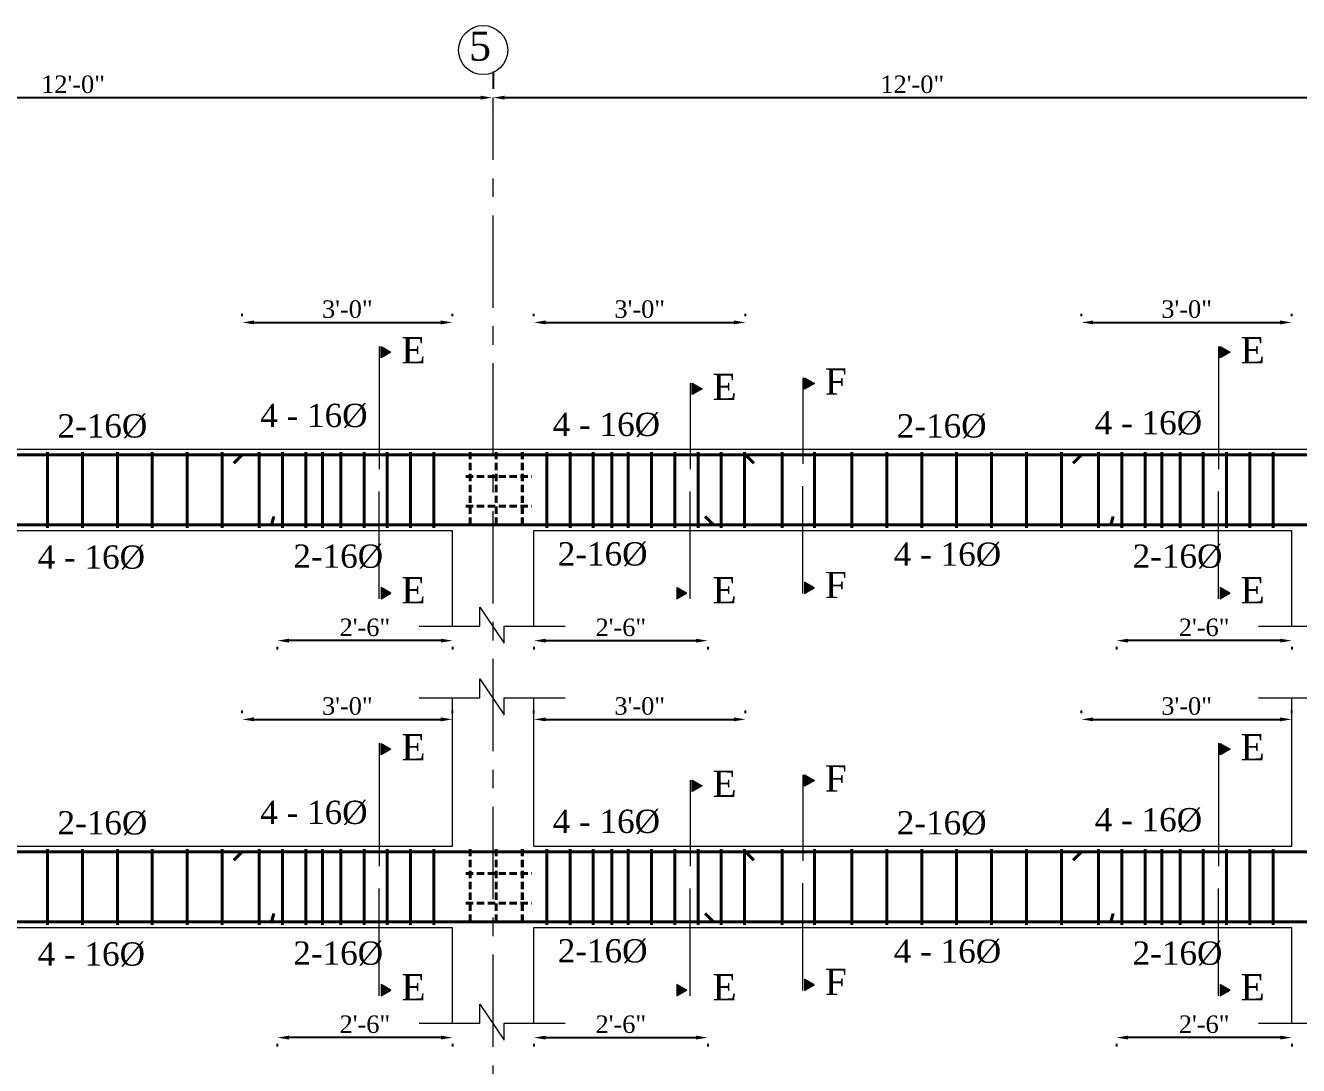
# Model space of a CAD drawing. Extents: x -2338379 to 930990, y -818978 to 106940.
# Drawn here: x 386509.3 to 386946.9, y -208013.6 to -207656.2 of the extents above; entities that cross this region are included whole.
import ezdxf

# ---------------------------------------------------------------- set-up
doc = ezdxf.new("R2010")
doc.units = 0
doc.header["$MEASUREMENT"] = 0
doc.header["$PDMODE"] = 34
doc.linetypes.add('CENTER', pattern=[50.8, 31.75, -6.35, 6.35, -6.35])
doc.linetypes.add('DASHED', pattern=[0.75, 0.5, -0.25])
doc.layers.get('DEFPOINTS').update_dxf_attribs({"linetype": 'CONTINUOUS'})
for name, color, linetype, lineweight in [('Center', 11, 'CENTER', 15), ('Dimension', 35, 'CONTINUOUS', 9), ('HATCH', 3, 'CONTINUOUS', 15), ('rcc elevation', 253, 'CONTINUOUS', 18), ('rebar', 3, 'CONTINUOUS', 40), ('TEXT', 7, 'CONTINUOUS', 30), ('WALL', 1, 'CONTINUOUS', 40)]:
    doc.layers.add(name, color=color, linetype=linetype, lineweight=lineweight)
doc.styles.get("Standard").update_dxf_attribs({"font": 'times.ttf', "height": 6})
doc.dimstyles.new('Standard$0', dxfattribs={"dimtxt": 6, "dimasz": 4, "dimexe": 3, "dimexo": 6, "dimgap": 3, "dimtad": 1, "dimdec": 1, "dimzin": 0, "dimdsep": 46, "dimlunit": 4, "dimtxsty": 'Standard', "dimcen": 0.09, "dimclrd": 6, "dimclre": 6, "dimclrt": 7, "dimadec": 0, "dimazin": 0, "dimtfac": 1, "dimtdec": 1, "dimtix": 1, "dimtofl": 0, "dimtmove": 1, "dimatfit": 3, "dimfxl": 1, "dimtolj": 1, "dimtzin": 0, "dimlwd": 18, "dimlwe": 18, "dimarcsym": 0})

# ---------------------------------------------------------------- blocks, each defined once
blk = doc.blocks.new('*D916')
at = {"layer": 'DEFPOINTS', "color": 0, "lineweight": 30, "transparency": 16777216}
for p in [(386669.71, -207674.99), (386381.57, -207680.99), (386669.71, -207680.99)]:
    blk.add_point(p, dxfattribs=at)
at = {"layer": 'TEXT', "color": 6, "lineweight": -2, "transparency": 16777216}
for p, q in [((386381.57, -207671.99), (386381.57, -207677.99)), ((386385.57, -207680.99), (386665.71, -207680.99)), ((386669.71, -207683.99), (386669.71, -207683.99))]:
    blk.add_line(p, q, dxfattribs=at)
at = {"layer": 'TEXT', "color": 6, "lineweight": 30, "transparency": 16777216}
for points in [[(386385.57, -207680.32), (386385.57, -207681.65), (386381.57, -207680.99)], [(386665.71, -207680.32), (386665.71, -207681.65), (386669.71, -207680.99)]]:
    blk.add_solid(points, dxfattribs=at)
at = {"layer": 'TEXT', "color": 7, "transparency": 16777216, "insert": (386525.64, -207676.44), "char_height": 6, "attachment_point": 5}
blk.add_mtext('\\A1;12\'-0"', dxfattribs=at)
blk = doc.blocks.new('*D917')
at = {"layer": 'DEFPOINTS', "color": 0, "lineweight": 30, "transparency": 16777216}
for p in [(386958.19, -207674.99), (386670.05, -207680.99), (386958.19, -207680.99)]:
    blk.add_point(p, dxfattribs=at)
at = {"layer": 'TEXT', "color": 6, "lineweight": -2, "transparency": 16777216}
for p, q in [((386670.05, -207671.99), (386670.05, -207677.99)), ((386674.05, -207680.99), (386954.19, -207680.99)), ((386958.19, -207683.99), (386958.19, -207683.99))]:
    blk.add_line(p, q, dxfattribs=at)
at = {"layer": 'TEXT', "color": 6, "lineweight": 30, "transparency": 16777216}
for points in [[(386674.05, -207680.32), (386674.05, -207681.65), (386670.05, -207680.99)], [(386954.19, -207680.32), (386954.19, -207681.65), (386958.19, -207680.99)]]:
    blk.add_solid(points, dxfattribs=at)
at = {"layer": 'TEXT', "color": 7, "transparency": 16777216, "insert": (386814.12, -207676.44), "char_height": 6, "attachment_point": 5}
blk.add_mtext('\\A1;12\'-0"', dxfattribs=at)
blk = doc.blocks.new('*D787')
at = {"layer": 'DEFPOINTS', "color": 0, "lineweight": 30, "transparency": 16777216}
for p in [(386656.05, -207894.63), (386583.79, -207901.47), (386656.05, -207901.47)]:
    blk.add_point(p, dxfattribs=at)
at = {"layer": 'TEXT', "color": 6, "lineweight": -2, "transparency": 16777216}
for p, q in [((386583.79, -207892.47), (386583.79, -207891.63)), ((386656.05, -207892.47), (386656.05, -207891.63)), ((386587.79, -207894.63), (386652.05, -207894.63))]:
    blk.add_line(p, q, dxfattribs=at)
at = {"layer": 'TEXT', "color": 6, "lineweight": 30, "transparency": 16777216}
for points in [[(386587.79, -207893.96), (386587.79, -207895.29), (386583.79, -207894.63)], [(386652.05, -207893.96), (386652.05, -207895.29), (386656.05, -207894.63)]]:
    blk.add_solid(points, dxfattribs=at)
at = {"layer": 'TEXT', "color": 7, "transparency": 16777216, "insert": (386619.92, -207890.07), "char_height": 6, "attachment_point": 5}
blk.add_mtext('\\A1;3\'-0"', dxfattribs=at)
blk = doc.blocks.new('*D788')
at = {"layer": 'DEFPOINTS', "color": 0, "lineweight": 30, "transparency": 16777216}
for p in [(386595.82, -207997.14), (386656.08, -207997.14), (386595.82, -208003.98)]:
    blk.add_point(p, dxfattribs=at)
at = {"layer": 'TEXT', "color": 6, "lineweight": -2, "transparency": 16777216}
for p, q in [((386652.08, -208003.98), (386599.82, -208003.98)), ((386595.82, -208006.14), (386595.82, -208006.98)), ((386656.08, -208006.14), (386656.08, -208006.98))]:
    blk.add_line(p, q, dxfattribs=at)
at = {"layer": 'TEXT', "color": 6, "lineweight": 30, "transparency": 16777216}
for points in [[(386599.82, -208003.31), (386599.82, -208004.64), (386595.82, -208003.98)], [(386652.08, -208003.31), (386652.08, -208004.64), (386656.08, -208003.98)]]:
    blk.add_solid(points, dxfattribs=at)
at = {"layer": 'TEXT', "color": 7, "transparency": 16777216, "insert": (386625.95, -207999.42), "char_height": 6, "attachment_point": 5}
blk.add_mtext('\\A1;2\'-6"', dxfattribs=at)
blk = doc.blocks.new('*D789')
at = {"layer": 'DEFPOINTS', "color": 0, "lineweight": 30, "transparency": 16777216}
for p in [(386756.8, -207894.63), (386684.05, -207901.47), (386756.8, -207901.47)]:
    blk.add_point(p, dxfattribs=at)
at = {"layer": 'TEXT', "color": 6, "lineweight": -2, "transparency": 16777216}
for p, q in [((386684.05, -207892.47), (386684.05, -207891.63)), ((386756.8, -207892.47), (386756.8, -207891.63)), ((386688.05, -207894.63), (386752.8, -207894.63))]:
    blk.add_line(p, q, dxfattribs=at)
at = {"layer": 'TEXT', "color": 6, "lineweight": 30, "transparency": 16777216}
for points in [[(386688.05, -207893.96), (386688.05, -207895.29), (386684.05, -207894.63)], [(386752.8, -207893.96), (386752.8, -207895.29), (386756.8, -207894.63)]]:
    blk.add_solid(points, dxfattribs=at)
at = {"layer": 'TEXT', "color": 7, "transparency": 16777216, "insert": (386720.43, -207890.07), "char_height": 6, "attachment_point": 5}
blk.add_mtext('\\A1;3\'-0"', dxfattribs=at)
blk = doc.blocks.new('*D790')
at = {"layer": 'DEFPOINTS', "color": 0, "lineweight": 30, "transparency": 16777216}
for p in [(386684.05, -207997.14), (386743.8, -207997.14), (386743.8, -208003.98)]:
    blk.add_point(p, dxfattribs=at)
at = {"layer": 'TEXT', "color": 6, "lineweight": -2, "transparency": 16777216}
for p, q in [((386688.05, -208003.98), (386739.8, -208003.98)), ((386684.05, -208006.14), (386684.05, -208006.98)), ((386743.8, -208006.14), (386743.8, -208006.98))]:
    blk.add_line(p, q, dxfattribs=at)
at = {"layer": 'TEXT', "color": 6, "lineweight": 30, "transparency": 16777216}
for points in [[(386688.05, -208003.31), (386688.05, -208004.64), (386684.05, -208003.98)], [(386739.8, -208003.31), (386739.8, -208004.64), (386743.8, -208003.98)]]:
    blk.add_solid(points, dxfattribs=at)
at = {"layer": 'TEXT', "color": 7, "transparency": 16777216, "insert": (386713.93, -207999.42), "char_height": 6, "attachment_point": 5}
blk.add_mtext('\\A1;2\'-6"', dxfattribs=at)
blk = doc.blocks.new('*D791')
at = {"layer": 'DEFPOINTS', "color": 0, "lineweight": 30, "transparency": 16777216}
for p in [(386944.54, -207894.63), (386872.27, -207901.47), (386944.54, -207901.47)]:
    blk.add_point(p, dxfattribs=at)
at = {"layer": 'TEXT', "color": 6, "lineweight": -2, "transparency": 16777216}
for p, q in [((386872.27, -207892.47), (386872.27, -207891.63)), ((386944.54, -207892.47), (386944.54, -207891.63)), ((386876.27, -207894.63), (386940.54, -207894.63))]:
    blk.add_line(p, q, dxfattribs=at)
at = {"layer": 'TEXT', "color": 6, "lineweight": 30, "transparency": 16777216}
for points in [[(386876.27, -207893.96), (386876.27, -207895.29), (386872.27, -207894.63)], [(386940.54, -207893.96), (386940.54, -207895.29), (386944.54, -207894.63)]]:
    blk.add_solid(points, dxfattribs=at)
at = {"layer": 'TEXT', "color": 7, "transparency": 16777216, "insert": (386908.41, -207890.07), "char_height": 6, "attachment_point": 5}
blk.add_mtext('\\A1;3\'-0"', dxfattribs=at)
blk = doc.blocks.new('*D792')
at = {"layer": 'DEFPOINTS', "color": 0, "lineweight": 30, "transparency": 16777216}
for p in [(386884.3, -207997.14), (386944.57, -207997.14), (386884.3, -208003.98)]:
    blk.add_point(p, dxfattribs=at)
at = {"layer": 'TEXT', "color": 6, "lineweight": -2, "transparency": 16777216}
for p, q in [((386940.57, -208003.98), (386888.3, -208003.98)), ((386884.3, -208006.14), (386884.3, -208006.98)), ((386944.57, -208006.14), (386944.57, -208006.98))]:
    blk.add_line(p, q, dxfattribs=at)
at = {"layer": 'TEXT', "color": 6, "lineweight": 30, "transparency": 16777216}
for points in [[(386888.3, -208003.31), (386888.3, -208004.64), (386884.3, -208003.98)], [(386940.57, -208003.31), (386940.57, -208004.64), (386944.57, -208003.98)]]:
    blk.add_solid(points, dxfattribs=at)
at = {"layer": 'TEXT', "color": 7, "transparency": 16777216, "insert": (386914.43, -207999.42), "char_height": 6, "attachment_point": 5}
blk.add_mtext('\\A1;2\'-6"', dxfattribs=at)
blk = doc.blocks.new('*D766')
at = {"layer": 'DEFPOINTS', "color": 0, "lineweight": 30, "transparency": 16777216}
for p in [(386656.05, -207758.23), (386583.79, -207765.07), (386656.05, -207765.07)]:
    blk.add_point(p, dxfattribs=at)
at = {"layer": 'TEXT', "color": 6, "lineweight": -2, "transparency": 16777216}
for p, q in [((386583.79, -207756.07), (386583.79, -207755.23)), ((386656.05, -207756.07), (386656.05, -207755.23)), ((386587.79, -207758.23), (386652.05, -207758.23))]:
    blk.add_line(p, q, dxfattribs=at)
at = {"layer": 'TEXT', "color": 6, "lineweight": 30, "transparency": 16777216}
for points in [[(386587.79, -207757.56), (386587.79, -207758.89), (386583.79, -207758.23)], [(386652.05, -207757.56), (386652.05, -207758.89), (386656.05, -207758.23)]]:
    blk.add_solid(points, dxfattribs=at)
at = {"layer": 'TEXT', "color": 7, "transparency": 16777216, "insert": (386619.92, -207753.68), "char_height": 6, "attachment_point": 5}
blk.add_mtext('\\A1;3\'-0"', dxfattribs=at)
blk = doc.blocks.new('*D767')
at = {"layer": 'DEFPOINTS', "color": 0, "lineweight": 30, "transparency": 16777216}
for p in [(386595.82, -207860.74), (386656.08, -207860.74), (386595.82, -207867.58)]:
    blk.add_point(p, dxfattribs=at)
at = {"layer": 'TEXT', "color": 6, "lineweight": -2, "transparency": 16777216}
for p, q in [((386595.82, -207869.74), (386595.82, -207870.58)), ((386652.08, -207867.58), (386599.82, -207867.58)), ((386656.08, -207869.74), (386656.08, -207870.58))]:
    blk.add_line(p, q, dxfattribs=at)
at = {"layer": 'TEXT', "color": 6, "lineweight": 30, "transparency": 16777216}
for points in [[(386599.82, -207866.91), (386599.82, -207868.24), (386595.82, -207867.58)], [(386652.08, -207866.91), (386652.08, -207868.24), (386656.08, -207867.58)]]:
    blk.add_solid(points, dxfattribs=at)
at = {"layer": 'TEXT', "color": 7, "transparency": 16777216, "insert": (386625.95, -207863.03), "char_height": 6, "attachment_point": 5}
blk.add_mtext('\\A1;2\'-6"', dxfattribs=at)
blk = doc.blocks.new('*D768')
at = {"layer": 'DEFPOINTS', "color": 0, "lineweight": 30, "transparency": 16777216}
for p in [(386756.8, -207758.23), (386684.05, -207765.07), (386756.8, -207765.07)]:
    blk.add_point(p, dxfattribs=at)
at = {"layer": 'TEXT', "color": 6, "lineweight": -2, "transparency": 16777216}
for p, q in [((386684.05, -207756.07), (386684.05, -207755.23)), ((386756.8, -207756.07), (386756.8, -207755.23)), ((386688.05, -207758.23), (386752.8, -207758.23))]:
    blk.add_line(p, q, dxfattribs=at)
at = {"layer": 'TEXT', "color": 6, "lineweight": 30, "transparency": 16777216}
for points in [[(386688.05, -207757.56), (386688.05, -207758.89), (386684.05, -207758.23)], [(386752.8, -207757.56), (386752.8, -207758.89), (386756.8, -207758.23)]]:
    blk.add_solid(points, dxfattribs=at)
at = {"layer": 'TEXT', "color": 7, "transparency": 16777216, "insert": (386720.43, -207753.68), "char_height": 6, "attachment_point": 5}
blk.add_mtext('\\A1;3\'-0"', dxfattribs=at)
blk = doc.blocks.new('*D769')
at = {"layer": 'DEFPOINTS', "color": 0, "lineweight": 30, "transparency": 16777216}
for p in [(386684.05, -207860.74), (386743.8, -207860.74), (386743.8, -207867.58)]:
    blk.add_point(p, dxfattribs=at)
at = {"layer": 'TEXT', "color": 6, "lineweight": -2, "transparency": 16777216}
for p, q in [((386684.05, -207869.74), (386684.05, -207870.58)), ((386688.05, -207867.58), (386739.8, -207867.58)), ((386743.8, -207869.74), (386743.8, -207870.58))]:
    blk.add_line(p, q, dxfattribs=at)
at = {"layer": 'TEXT', "color": 6, "lineweight": 30, "transparency": 16777216}
for points in [[(386688.05, -207866.91), (386688.05, -207868.24), (386684.05, -207867.58)], [(386739.8, -207866.91), (386739.8, -207868.24), (386743.8, -207867.58)]]:
    blk.add_solid(points, dxfattribs=at)
at = {"layer": 'TEXT', "color": 7, "transparency": 16777216, "insert": (386713.93, -207863.03), "char_height": 6, "attachment_point": 5}
blk.add_mtext('\\A1;2\'-6"', dxfattribs=at)
blk = doc.blocks.new('*D770')
at = {"layer": 'DEFPOINTS', "color": 0, "lineweight": 30, "transparency": 16777216}
for p in [(386944.54, -207758.23), (386872.27, -207765.07), (386944.54, -207765.07)]:
    blk.add_point(p, dxfattribs=at)
at = {"layer": 'TEXT', "color": 6, "lineweight": -2, "transparency": 16777216}
for p, q in [((386872.27, -207756.07), (386872.27, -207755.23)), ((386944.54, -207756.07), (386944.54, -207755.23)), ((386876.27, -207758.23), (386940.54, -207758.23))]:
    blk.add_line(p, q, dxfattribs=at)
at = {"layer": 'TEXT', "color": 6, "lineweight": 30, "transparency": 16777216}
for points in [[(386876.27, -207757.56), (386876.27, -207758.89), (386872.27, -207758.23)], [(386940.54, -207757.56), (386940.54, -207758.89), (386944.54, -207758.23)]]:
    blk.add_solid(points, dxfattribs=at)
at = {"layer": 'TEXT', "color": 7, "transparency": 16777216, "insert": (386908.41, -207753.68), "char_height": 6, "attachment_point": 5}
blk.add_mtext('\\A1;3\'-0"', dxfattribs=at)
blk = doc.blocks.new('*D771')
at = {"layer": 'DEFPOINTS', "color": 0, "lineweight": 30, "transparency": 16777216}
for p in [(386884.3, -207860.74), (386944.57, -207860.74), (386884.3, -207867.58)]:
    blk.add_point(p, dxfattribs=at)
at = {"layer": 'TEXT', "color": 6, "lineweight": -2, "transparency": 16777216}
for p, q in [((386884.3, -207869.74), (386884.3, -207870.58)), ((386940.57, -207867.58), (386888.3, -207867.58)), ((386944.57, -207869.74), (386944.57, -207870.58))]:
    blk.add_line(p, q, dxfattribs=at)
at = {"layer": 'TEXT', "color": 6, "lineweight": 30, "transparency": 16777216}
for points in [[(386888.3, -207866.91), (386888.3, -207868.24), (386884.3, -207867.58)], [(386940.57, -207866.91), (386940.57, -207868.24), (386944.57, -207867.58)]]:
    blk.add_solid(points, dxfattribs=at)
at = {"layer": 'TEXT', "color": 7, "transparency": 16777216, "insert": (386914.43, -207863.03), "char_height": 6, "attachment_point": 5}
blk.add_mtext('\\A1;2\'-6"', dxfattribs=at)

msp = doc.modelspace()

# ---------------------------------------------------------------- hatches: boundary and pattern name
at = {"layer": 'HATCH', "ltscale": 0.5}
for points in [[(386631.49, -207770.43), (386631.49, -207766.49), (386634.9, -207768.46)], [(386919.97, -207770.43), (386919.97, -207766.49), (386923.39, -207768.46)], [(386777.08, -207781.19), (386777.08, -207777.25), (386780.5, -207779.22)], [(386738.43, -207783.01), (386738.43, -207779.07), (386741.85, -207781.04)], [(386777.08, -207847.48), (386777.08, -207851.42), (386780.5, -207849.45)], [(386631.49, -207849.3), (386631.49, -207853.25), (386634.9, -207851.27)], [(386733.23, -207849.3), (386733.23, -207853.25), (386736.65, -207851.27)], [(386919.97, -207849.3), (386919.97, -207853.25), (386923.39, -207851.27)], [(386631.49, -207906.83), (386631.49, -207902.88), (386634.9, -207904.86)], [(386919.97, -207906.83), (386919.97, -207902.88), (386923.39, -207904.86)], [(386738.43, -207919.41), (386738.43, -207915.47), (386741.85, -207917.44)], [(386777.08, -207917.59), (386777.08, -207913.64), (386780.5, -207915.62)], [(386631.49, -207985.7), (386631.49, -207989.65), (386634.9, -207987.67)], [(386733.23, -207985.7), (386733.23, -207989.65), (386736.65, -207987.67)], [(386777.08, -207983.88), (386777.08, -207987.82), (386780.5, -207985.85)], [(386919.97, -207985.7), (386919.97, -207989.65), (386923.39, -207987.67)]]:
    msp.add_hatch(color=256, dxfattribs=at).paths.add_polyline_path(points)

# ---------------------------------------------------------------- linework, layer by layer
at = {"layer": 'Center'}
msp.add_line((386670.05, -208667.58), (386670.05, -207680.99), dxfattribs=at)
at = {"layer": 'Dimension', "ltscale": 0.5}
for p, q in [((386630.86, -207766.45), (386630.86, -207808.62)), ((386919.34, -207766.45), (386919.34, -207808.62)), ((386776.45, -207777.26), (386776.45, -207806.8)), ((386737.8, -207779.08), (386737.8, -207808.62)), ((386630.86, -207853.24), (386630.86, -207816.29)), ((386737.8, -207853.24), (386737.8, -207816.29)), ((386776.45, -207851.41), (386776.45, -207814.47)), ((386919.34, -207853.24), (386919.34, -207816.29)), ((386630.86, -207902.85), (386630.86, -207945.02)), ((386919.34, -207902.85), (386919.34, -207945.02)), ((386737.8, -207915.48), (386737.8, -207945.02)), ((386776.45, -207913.66), (386776.45, -207943.2)), ((386630.86, -207989.63), (386630.86, -207952.69)), ((386737.8, -207989.63), (386737.8, -207952.69)), ((386776.45, -207987.81), (386776.45, -207950.86)), ((386919.34, -207989.63), (386919.34, -207952.69))]:
    msp.add_line(p, q, dxfattribs=at)
for points in [[(386634.9, -207768.46), (386631.49, -207770.43), (386631.49, -207766.49)], [(386923.39, -207768.46), (386919.97, -207770.43), (386919.97, -207766.49)], [(386780.5, -207779.22), (386777.08, -207781.19), (386777.08, -207777.25)], [(386741.85, -207781.04), (386738.43, -207783.01), (386738.43, -207779.07)], [(386780.5, -207849.45), (386777.08, -207847.48), (386777.08, -207851.42)], [(386634.9, -207851.27), (386631.49, -207849.3), (386631.49, -207853.25)], [(386736.65, -207851.27), (386733.23, -207849.3), (386733.23, -207853.25)], [(386923.39, -207851.27), (386919.97, -207849.3), (386919.97, -207853.25)], [(386634.9, -207904.86), (386631.49, -207906.83), (386631.49, -207902.88)], [(386923.39, -207904.86), (386919.97, -207906.83), (386919.97, -207902.88)], [(386741.85, -207917.44), (386738.43, -207919.41), (386738.43, -207915.47)], [(386780.5, -207915.62), (386777.08, -207917.59), (386777.08, -207913.64)], [(386634.9, -207987.67), (386631.49, -207985.7), (386631.49, -207989.65)], [(386736.65, -207987.67), (386733.23, -207985.7), (386733.23, -207989.65)], [(386780.5, -207985.85), (386777.08, -207983.88), (386777.08, -207987.82)], [(386923.39, -207987.67), (386919.97, -207985.7), (386919.97, -207989.65)]]:
    msp.add_lwpolyline(points, close=True, dxfattribs=at)
at = {"layer": 'Dimension'}
for points in [[(386644.65, -207862.65), (386665.43, -207862.65), (386665.43, -207856.09), (386673.82, -207868.48), (386673.82, -207862.65), (386694.79, -207862.65)], [(386933.13, -207862.65), (386953.92, -207862.65), (386953.92, -207856.09), (386962.3, -207868.48), (386962.3, -207862.65), (386983.27, -207862.65)], [(386644.65, -207887.26), (386665.43, -207887.26), (386665.43, -207880.7), (386673.82, -207893.08), (386673.82, -207887.26), (386694.79, -207887.26)], [(386933.13, -207887.26), (386953.92, -207887.26), (386953.92, -207880.7), (386962.3, -207893.08), (386962.3, -207887.26), (386983.27, -207887.26)], [(386644.65, -207999.05), (386665.43, -207999.05), (386665.43, -207992.49), (386673.82, -208004.88), (386673.82, -207999.05), (386694.79, -207999.05)], [(386933.13, -207999.05), (386953.92, -207999.05), (386953.92, -207992.49), (386962.3, -208004.88), (386962.3, -207999.05), (386983.27, -207999.05)]]:
    msp.add_lwpolyline(points, dxfattribs=at)
msp.add_circle((386666.58, -207664.64), 8.45, dxfattribs=at)
at = {"layer": 'rcc elevation', "ltscale": 20}
for p, q in [((386395.57, -207801.77), (386656.05, -207801.77)), ((386656.05, -207801.77), (386972.02, -207801.77)), ((386395.57, -207829.77), (386656.05, -207829.77)), ((386656.05, -207862.65), (386656.05, -207829.77)), ((386684.05, -207862.65), (386684.05, -207829.77)), ((386684.05, -207862.65), (386684.05, -207829.77)), ((386684.05, -207829.77), (386944.54, -207829.77)), ((386684.05, -207862.65), (386684.05, -207829.77)), ((386684.05, -207862.65), (386684.05, -207829.77)), ((386944.54, -207862.65), (386944.54, -207829.77)), ((386656.05, -207938.17), (386656.05, -207887.26)), ((386684.05, -207938.17), (386684.05, -207887.26)), ((386684.05, -207938.17), (386684.05, -207887.26)), ((386684.05, -207938.17), (386684.05, -207887.26)), ((386684.05, -207938.17), (386684.05, -207887.26)), ((386944.54, -207938.17), (386944.54, -207887.26)), ((386395.57, -207938.17), (386656.05, -207938.17)), ((386684.05, -207938.17), (386944.54, -207938.17)), ((386395.57, -207966.17), (386656.05, -207966.17)), ((386656.05, -207999.05), (386656.05, -207966.17)), ((386684.05, -207999.05), (386684.05, -207966.17)), ((386684.05, -207999.05), (386684.05, -207966.17)), ((386684.05, -207966.17), (386944.54, -207966.17)), ((386684.05, -207999.05), (386684.05, -207966.17)), ((386684.05, -207999.05), (386684.05, -207966.17)), ((386944.54, -207999.05), (386944.54, -207966.17))]:
    msp.add_line(p, q, dxfattribs=at)
at = {"layer": 'rebar', "ltscale": 20}
for p, q in [((385508.8, -207803.77), (387251.14, -207803.77)), ((386583.79, -207803.77), (386580.94, -207806.62)), ((386756.8, -207803.77), (386759.65, -207806.62)), ((386872.27, -207803.77), (386869.42, -207806.62)), ((386594.67, -207824.92), (386593.82, -207827.77)), ((386742.95, -207824.92), (386745.8, -207827.77)), ((386883.15, -207824.92), (386882.3, -207827.77)), ((385506.17, -207827.77), (387253.77, -207827.77)), ((385508.8, -207940.17), (387251.14, -207940.17)), ((386583.79, -207940.17), (386580.94, -207943.02)), ((386756.8, -207940.17), (386759.65, -207943.02)), ((386872.27, -207940.17), (386869.42, -207943.02)), ((386594.67, -207961.32), (386593.82, -207964.17)), ((386742.95, -207961.32), (386745.8, -207964.17)), ((386883.15, -207961.32), (386882.3, -207964.17)), ((385506.17, -207964.17), (387253.77, -207964.17))]:
    msp.add_line(p, q, dxfattribs=at)
at = {"layer": 'rebar', "ltscale": 5}
for p, q in [((386516.86, -207802.77), (386516.86, -207828.77)), ((386528.86, -207802.77), (386528.86, -207828.77)), ((386540.86, -207802.77), (386540.86, -207828.77)), ((386552.86, -207802.77), (386552.86, -207828.77)), ((386564.86, -207802.77), (386564.86, -207828.77)), ((386576.86, -207802.77), (386576.86, -207828.77)), ((386589.65, -207802.77), (386589.65, -207828.77)), ((386597.65, -207802.77), (386597.65, -207828.77)), ((386605.65, -207802.77), (386605.65, -207828.77)), ((386611.37, -207802.77), (386611.37, -207828.77)), ((386617.65, -207802.77), (386617.65, -207828.77)), ((386625.65, -207802.77), (386625.65, -207828.77)), ((386633.65, -207802.77), (386633.65, -207828.77)), ((386641.65, -207802.77), (386641.65, -207828.77)), ((386649.65, -207802.77), (386649.65, -207828.77)), ((386688.46, -207802.77), (386688.46, -207828.77)), ((386696.46, -207802.77), (386696.46, -207828.77)), ((386704.46, -207802.77), (386704.46, -207828.77)), ((386710.8, -207802.77), (386710.8, -207828.77)), ((386716.46, -207802.77), (386716.46, -207828.77)), ((386724.46, -207802.77), (386724.46, -207828.77)), ((386732.46, -207802.77), (386732.46, -207828.77)), ((386740.46, -207802.77), (386740.46, -207828.77)), ((386748.46, -207802.77), (386748.46, -207828.77)), ((386756.46, -207802.77), (386756.46, -207828.77)), ((386769.34, -207802.77), (386769.34, -207828.77)), ((386780.46, -207802.77), (386780.46, -207828.77)), ((386793.34, -207802.77), (386793.34, -207828.77)), ((386805.34, -207802.77), (386805.34, -207828.77)), ((386817.34, -207802.77), (386817.34, -207828.77)), ((386829.34, -207802.77), (386829.34, -207828.77)), ((386841.34, -207802.77), (386841.34, -207828.77)), ((386853.34, -207802.77), (386853.34, -207828.77)), ((386865.34, -207802.77), (386865.34, -207828.77)), ((386878.13, -207802.77), (386878.13, -207828.77)), ((386886.13, -207802.77), (386886.13, -207828.77)), ((386894.13, -207802.77), (386894.13, -207828.77)), ((386899.85, -207802.77), (386899.85, -207828.77)), ((386906.13, -207802.77), (386906.13, -207828.77)), ((386914.13, -207802.77), (386914.13, -207828.77)), ((386922.13, -207802.77), (386922.13, -207828.77)), ((386930.13, -207802.77), (386930.13, -207828.77)), ((386938.13, -207802.77), (386938.13, -207828.77)), ((386516.86, -207939.17), (386516.86, -207965.17)), ((386528.86, -207939.17), (386528.86, -207965.17)), ((386540.86, -207939.17), (386540.86, -207965.17)), ((386552.86, -207939.17), (386552.86, -207965.17)), ((386564.86, -207939.17), (386564.86, -207965.17)), ((386576.86, -207939.17), (386576.86, -207965.17)), ((386589.65, -207939.17), (386589.65, -207965.17)), ((386597.65, -207939.17), (386597.65, -207965.17)), ((386605.65, -207939.17), (386605.65, -207965.17)), ((386611.37, -207939.17), (386611.37, -207965.17)), ((386617.65, -207939.17), (386617.65, -207965.17)), ((386625.65, -207939.17), (386625.65, -207965.17)), ((386633.65, -207939.17), (386633.65, -207965.17)), ((386641.65, -207939.17), (386641.65, -207965.17)), ((386649.65, -207939.17), (386649.65, -207965.17)), ((386688.46, -207939.17), (386688.46, -207965.17)), ((386696.46, -207939.17), (386696.46, -207965.17)), ((386704.46, -207939.17), (386704.46, -207965.17)), ((386710.8, -207939.17), (386710.8, -207965.17)), ((386716.46, -207939.17), (386716.46, -207965.17)), ((386724.46, -207939.17), (386724.46, -207965.17)), ((386732.46, -207939.17), (386732.46, -207965.17)), ((386740.46, -207939.17), (386740.46, -207965.17)), ((386748.46, -207939.17), (386748.46, -207965.17)), ((386756.46, -207939.17), (386756.46, -207965.17)), ((386769.34, -207939.17), (386769.34, -207965.17)), ((386780.46, -207939.17), (386780.46, -207965.17)), ((386793.34, -207939.17), (386793.34, -207965.17)), ((386805.34, -207939.17), (386805.34, -207965.17)), ((386817.34, -207939.17), (386817.34, -207965.17)), ((386829.34, -207939.17), (386829.34, -207965.17)), ((386841.34, -207939.17), (386841.34, -207965.17)), ((386853.34, -207939.17), (386853.34, -207965.17)), ((386865.34, -207939.17), (386865.34, -207965.17)), ((386878.13, -207939.17), (386878.13, -207965.17)), ((386886.13, -207939.17), (386886.13, -207965.17)), ((386894.13, -207939.17), (386894.13, -207965.17)), ((386899.85, -207939.17), (386899.85, -207965.17)), ((386906.13, -207939.17), (386906.13, -207965.17)), ((386914.13, -207939.17), (386914.13, -207965.17)), ((386922.13, -207939.17), (386922.13, -207965.17)), ((386930.13, -207939.17), (386930.13, -207965.17)), ((386938.13, -207939.17), (386938.13, -207965.17))]:
    msp.add_line(p, q, dxfattribs=at)
at = {"layer": 'rebar', "linetype": 'DASHED', "ltscale": 5}
for p, q in [((386662.19, -207802.77), (386662.19, -207828.77)), ((386671.05, -207802.77), (386671.05, -207828.77)), ((386680.01, -207802.77), (386680.01, -207828.77)), ((386680.1, -207802.77), (386680.1, -207828.77)), ((386660.7, -207811.22), (386683.38, -207811.22)), ((386660.7, -207821.39), (386683.38, -207821.39)), ((386662.19, -207939.17), (386662.19, -207965.17)), ((386671.05, -207939.17), (386671.05, -207965.17)), ((386680.01, -207939.17), (386680.01, -207965.17)), ((386680.1, -207939.17), (386680.1, -207965.17)), ((386660.7, -207947.62), (386683.38, -207947.62)), ((386660.7, -207957.79), (386683.38, -207957.79))]:
    msp.add_line(p, q, dxfattribs=at)

# ---------------------------------------------------------------- texts
at = {"layer": 'TEXT', "linetype": 'ByBlock', "insert": (386661.75, -207658.26), "char_height": 10, "width": 1452.7835, "attachment_point": 1, "line_spacing_factor": 2}
msp.add_mtext('5', dxfattribs=at)
at = {"layer": 'TEXT', "attachment_point": 1}
for s, insert, char_height, width in [('{\\fTimes New Roman|b0|i0|c0|p18;E}', (386638.49, -207763.28), 9, 1356.5327), ('{\\fTimes New Roman|b0|i0|c0|p18;E}', (386926.97, -207763.28), 9, 1356.5327), ('{\\fTimes New Roman|b0|i0|c0|p18;E}', (386745.43, -207775.87), 9, 1356.5327), ('{\\fTimes New Roman|b0|i0|c0|p18;F}', (386784.08, -207774.04), 9, 1356.5327), ('2-16%%C ', (386520.29, -207789.78), 8, 1404.5327), ('2-16%%C ', (386808.77, -207789.78), 8, 1404.5327), ('2-16%%C ', (386601.35, -207834.54), 8, 1356.5327), ('2-16%%C ', (386692.23, -207833.76), 8, 1356.5327), ('2-16%%C ', (386889.83, -207834.54), 8, 1356.5327), ('{\\fTimes New Roman|b0|i0|c0|p18;E}', (386638.49, -207845.75), 9, 1356.5327), ('{\\fTimes New Roman|b0|i0|c0|p18;E}', (386745.43, -207845.75), 9, 1356.5327), ('{\\fTimes New Roman|b0|i0|c0|p18;F}', (386784.08, -207843.93), 9, 1356.5327), ('{\\fTimes New Roman|b0|i0|c0|p18;E}', (386926.97, -207845.75), 9, 1356.5327), ('{\\fTimes New Roman|b0|i0|c0|p18;E}', (386638.49, -207899.68), 9, 1356.5327), ('{\\fTimes New Roman|b0|i0|c0|p18;E}', (386926.97, -207899.68), 9, 1356.5327), ('{\\fTimes New Roman|b0|i0|c0|p18;E}', (386745.43, -207912.27), 9, 1356.5327), ('{\\fTimes New Roman|b0|i0|c0|p18;F}', (386784.08, -207910.44), 9, 1356.5327), ('2-16%%C ', (386520.29, -207926.18), 8, 1404.5327), ('2-16%%C ', (386808.77, -207926.18), 8, 1404.5327), ('2-16%%C ', (386692.23, -207970.16), 8, 1356.5327), ('2-16%%C ', (386601.35, -207970.94), 8, 1356.5327), ('2-16%%C ', (386889.83, -207970.94), 8, 1356.5327), ('{\\fTimes New Roman|b0|i0|c0|p18;E}', (386638.49, -207982.15), 9, 1356.5327), ('{\\fTimes New Roman|b0|i0|c0|p18;E}', (386745.43, -207982.15), 9, 1356.5327), ('{\\fTimes New Roman|b0|i0|c0|p18;F}', (386784.08, -207980.33), 9, 1356.5327), ('{\\fTimes New Roman|b0|i0|c0|p18;E}', (386926.97, -207982.15), 9, 1356.5327)]:
    msp.add_mtext(s, dxfattribs=dict(at, insert=insert, char_height=char_height, width=width))
at = {"layer": 'WALL', "color": 7, "char_height": 8, "attachment_point": 5}
for insert in [(386608.42, -207790.33), (386708.95, -207793.42), (386895.27, -207792.86), (386531.92, -207839.01), (386826.21, -207838.03), (386608.42, -207926.73), (386708.95, -207929.82), (386895.27, -207929.26), (386826.21, -207974.43), (386531.92, -207975.41)]:
    msp.add_mtext('4 - 16%%C', dxfattribs=dict(at, insert=insert))

# ---------------------------------------------------------------- dimensions: what is measured, and where the dimension line sits
at = {"layer": 'TEXT'}
for base, p1, p2, picture, middle in [((386669.71, -207680.99), (386381.57, -207680.99), (386669.71, -207674.99), '*D916', (386525.64, -207676.44)), ((386958.19, -207680.99), (386670.05, -207680.99), (386958.19, -207674.99), '*D917', (386814.12, -207676.44))]:
    dim = msp.add_linear_dim(base=base, p1=p1, p2=p2, dimstyle='Standard$0', override={"dimscale": 0.5, "dimtxt": 18, "dimasz": 8, "dimexe": 6, "dimexo": 18, "dimdec": 0, "dimlfac": 0.5, "dimzin": 11, "dimcen": 2.5, "dimdle": 6, "dimtdec": 0, "dimtofl": 1, "dimlwd": 65534, "dimlwe": 65534}, dxfattribs=at)
    dim.commit()
    dim.dimension.update_dxf_attribs({"geometry": picture, "text_midpoint": middle})
for p1, p2, distance, picture, middle in [((386583.79, -207765.07), (386656.05, -207765.07), 6.84, '*D766', (386619.92, -207753.68)), ((386684.05, -207765.07), (386756.8, -207765.07), 6.84, '*D768', (386720.43, -207753.68)), ((386872.27, -207765.07), (386944.54, -207765.07), 6.84, '*D770', (386908.41, -207753.68)), ((386656.08, -207860.74), (386595.82, -207860.74), 6.84, '*D767', (386625.95, -207863.03)), ((386684.05, -207860.74), (386743.8, -207860.74), -6.84, '*D769', (386713.93, -207863.03)), ((386944.57, -207860.74), (386884.3, -207860.74), 6.84, '*D771', (386914.43, -207863.03)), ((386583.79, -207901.47), (386656.05, -207901.47), 6.84, '*D787', (386619.92, -207890.07)), ((386684.05, -207901.47), (386756.8, -207901.47), 6.84, '*D789', (386720.43, -207890.07)), ((386872.27, -207901.47), (386944.54, -207901.47), 6.84, '*D791', (386908.41, -207890.07)), ((386656.08, -207997.14), (386595.82, -207997.14), 6.84, '*D788', (386625.95, -207999.42)), ((386684.05, -207997.14), (386743.8, -207997.14), -6.84, '*D790', (386713.93, -207999.42)), ((386944.57, -207997.14), (386884.3, -207997.14), 6.84, '*D792', (386914.43, -207999.42))]:
    dim = msp.add_aligned_dim(p1=p1, p2=p2, distance=distance, dimstyle='Standard$0', override={"dimscale": 0.5, "dimtxt": 18, "dimasz": 8, "dimexe": 6, "dimexo": 18, "dimdec": 0, "dimlfac": 0.5, "dimzin": 11, "dimcen": 2.5, "dimdle": 6, "dimtdec": 0, "dimtofl": 1, "dimlwd": 65534, "dimlwe": 65534}, dxfattribs=at)
    dim.commit()
    dim.dimension.update_dxf_attribs({"geometry": picture, "text_midpoint": middle})

doc.saveas('drawing.dxf')
